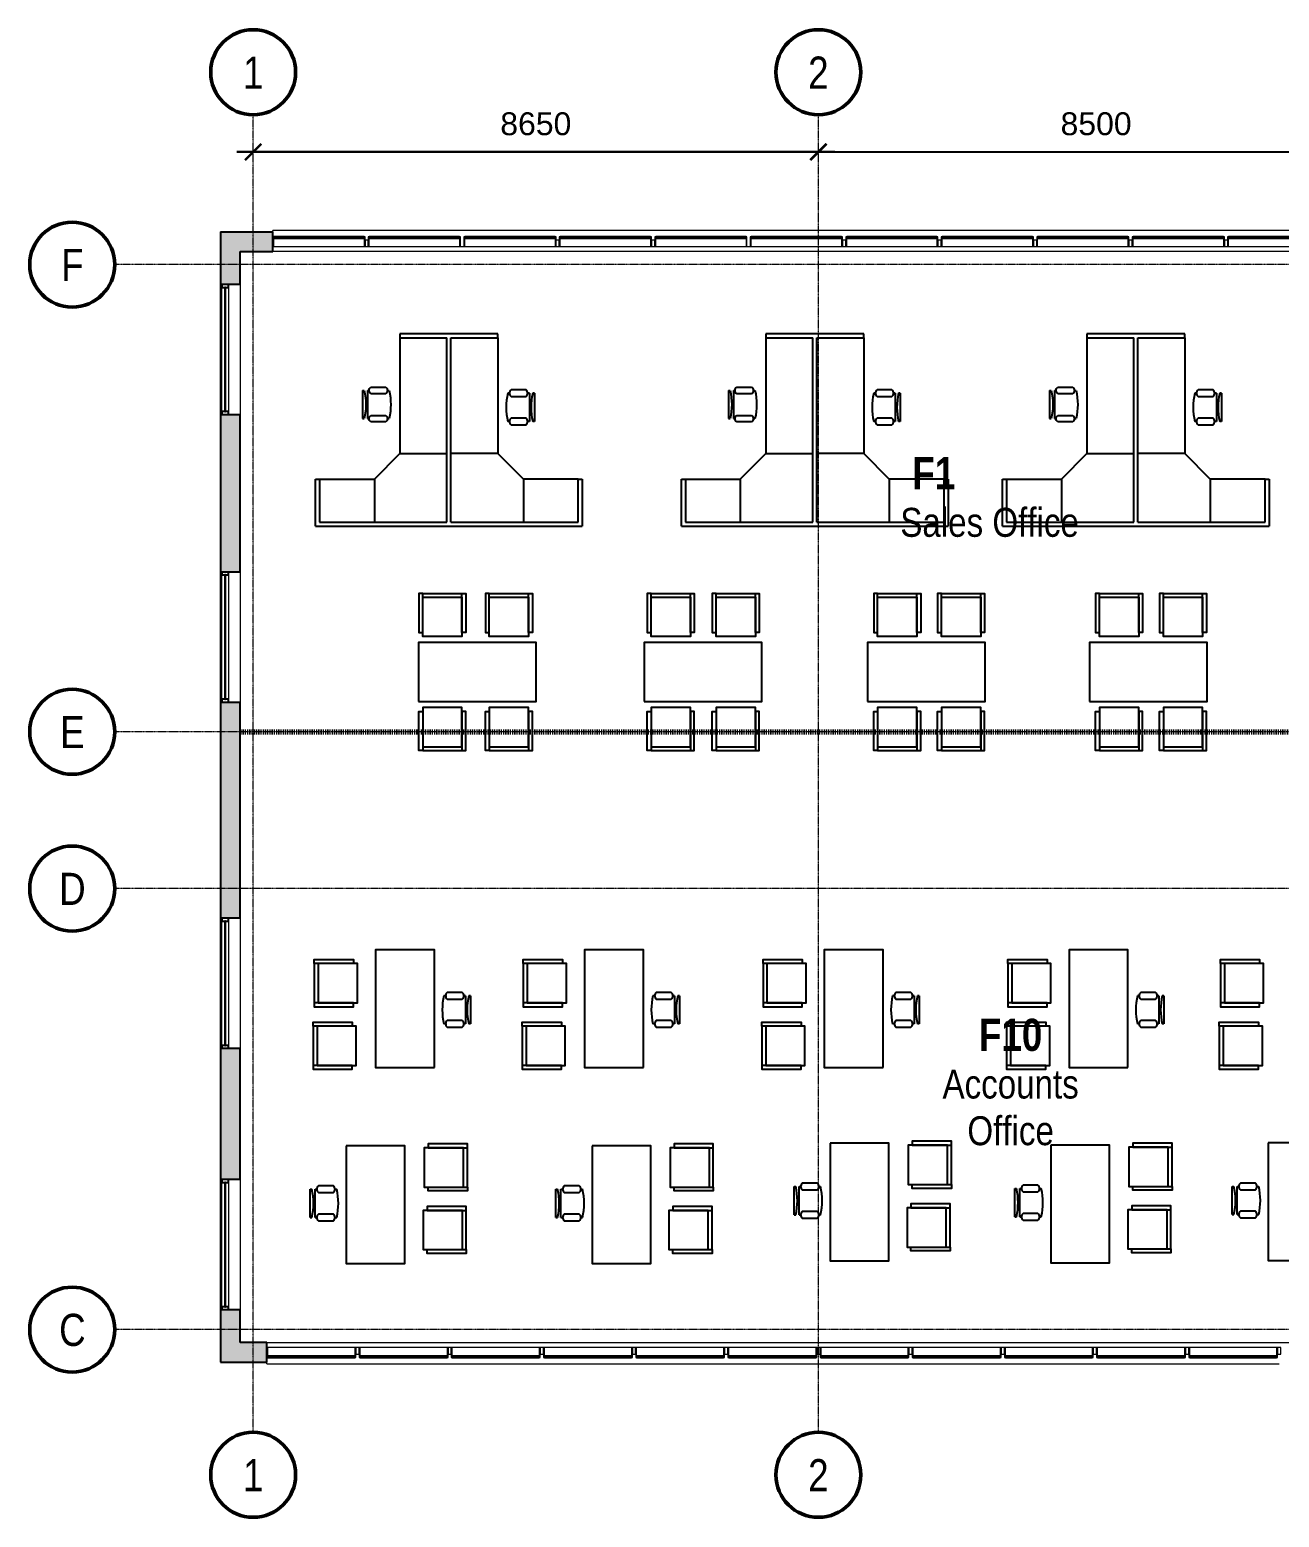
# Model space of a CAD drawing. Header units: millimetres. Extents: x -12924 to 29056, y -26186 to 10516.
# Drawn here: x -12924 to 6199, y -12251 to 10516 of the extents above; entities that cross this region are included whole.
import ezdxf

# ---------------------------------------------------------------- set-up
doc = ezdxf.new("R2010")
doc.units = ezdxf.units.MM
doc.linetypes.add('AEC_Dash 3mm', pattern=[6, 3, -3])
doc.linetypes.add('Grid Line', pattern=[21, 12, -3, 3, -3])
for name, color, linetype, lineweight in [('A-AREA', 32, 'AEC_Dash 3mm', 70), ('A-AREA-IDEN', 254, 'Continuous', 15), ('A-GLAZ', 4, 'Continuous', 15), ('A-GLAZ-CURT', 4, 'Continuous', 15), ('A-GLAZ-CWMG', 4, 'Continuous', 15), ('A-WALL', 113, 'Continuous', 15), ('A-WALL-PATT', 254, 'Continuous', 15), ('S-GRID', 7, 'Grid Line', 5), ('S-GRID-DIMS', 255, 'Continuous', 50), ('S-GRID-IDEN', 7, 'Continuous', 50)]:
    doc.layers.add(name, color=color, linetype=linetype, lineweight=lineweight)
doc.layers.add('Cubicles', color=132, linetype='Continuous')
doc.layers.add('Furniture', color=1, linetype='Continuous')
doc.styles.add('Arial', font='arial.ttf', dxfattribs={"height": 350})
doc.styles.add('Arial Narrow', font='ARIALN.TTF', dxfattribs={"height": 491.641337})
doc.styles.add('Arial Narrow_1', font='ARIALN.TTF', dxfattribs={"height": 442.477204})
doc.styles.add('Arial Narrow_B', font='ARIALNB.TTF', dxfattribs={"height": 491.564417})
doc.dimstyles.new('Grid Dimensions', dxfattribs={"dimtxt": 350, "dimasz": 250, "dimexe": 125, "dimexo": 350, "dimgap": 250, "dimtad": 1, "dimdec": 0, "dimzin": 0, "dimdsep": 46, "dimtxsty": 'Arial', "dimblk": 'ARCHTICK', "dimcen": 0.09, "dimdle": 250, "dimse1": 1, "dimse2": 1, "dimclrd": 1, "dimclre": 2, "dimadec": 0, "dimazin": 0, "dimtfac": 1, "dimtdec": 0, "dimtofl": 0, "dimtmove": 0, "dimatfit": 3, "dimfxl": 1, "dimtolj": 1, "dimtzin": 0, "dimarcsym": 0})

# ---------------------------------------------------------------- blocks, each defined once
blk = doc.blocks.new('Curtain Wall Panel - Plain - Curtain Wall Panel - Plain-238082-First Floor Plan')
at = {"layer": 'A-GLAZ-CURT', "lineweight": 20}
for p, q in [((-665, 75), (-680, 75)), ((-680, 75), (-680, -75)), ((-665, -75), (-665, 75)), ((665, 75), (665, -75)), ((680, 75), (665, 75)), ((680, -75), (680, 75)), ((-680, -75), (-665, -75)), ((665, -75), (680, -75))]:
    blk.add_line(p, q, dxfattribs=at)
at = {"layer": 'A-GLAZ-CURT', "lineweight": 25}
for p, q in [((665, 75), (-665, 75)), ((-665, 75), (-665, 55)), ((-665, 55), (665, 55)), ((665, 55), (665, 75))]:
    blk.add_line(p, q, dxfattribs=at)
at = {"layer": 'A-GLAZ-CURT'}
blk.add_line((-665, -75), (665, -75), dxfattribs=at)
blk = doc.blocks.new('Rectangular Mullion - 50 x 250mm-237902-First Floor Plan')
at = {"layer": 'A-GLAZ-CWMG'}
blk.add_line((7610, -9904), (9021, -9904), dxfattribs=at)
blk = doc.blocks.new('Rectangular Mullion - 50 x 100mm-227649-First Floor Plan')
at = {"layer": 'A-GLAZ-CWMG', "lineweight": 20}
for p, q in [((-25, 75), (25, 75)), ((-25, -25), (-25, 75)), ((25, 75), (25, -25)), ((25, -25), (-25, -25))]:
    blk.add_line(p, q, dxfattribs=at)
blk = doc.blocks.new('Rectangular Mullion - 50 x 250mm-237946-First Floor Plan')
at = {"layer": 'A-GLAZ-CWMG'}
for q in [(-9294, -9879), (-7908, -9904)]:
    blk.add_line((-9294, -9904), q, dxfattribs=at)
blk = doc.blocks.new('Curtain Wall Panel - Plain - Curtain Wall Panel - Plain-253106-First Floor Plan')
at = {"layer": 'A-GLAZ-CURT', "lineweight": 20}
for p, q in [((-691, 75), (-706, 75)), ((-706, 75), (-706, -75)), ((-691, -75), (-691, 75)), ((691, 75), (691, -75)), ((706, 75), (691, 75)), ((706, -75), (706, 75)), ((-706, -75), (-691, -75)), ((691, -75), (706, -75))]:
    blk.add_line(p, q, dxfattribs=at)
at = {"layer": 'A-GLAZ-CURT', "lineweight": 25}
for p, q in [((691, 75), (-691, 75)), ((-691, 75), (-691, 55)), ((-691, 55), (691, 55)), ((691, 55), (691, 75))]:
    blk.add_line(p, q, dxfattribs=at)
at = {"layer": 'A-GLAZ-CURT'}
blk.add_line((-691, -75), (691, -75), dxfattribs=at)
blk = doc.blocks.new('Rectangular Mullion - 50 x 250mm-253103-First Floor Plan')
at = {"layer": 'A-GLAZ-CWMG'}
for p in [(-9204, 7421), (-7768, 7446)]:
    blk.add_line(p, (-9204, 7446), dxfattribs=at)
blk = doc.blocks.new('Rectangular Mullion - 50 x 250mm-253104-First Floor Plan')
at = {"layer": 'A-GLAZ-CWMG'}
for p, q in [((-6307, 7446), (-7768, 7446)), ((-6307, 7196), (-6332, 7196))]:
    blk.add_line(p, q, dxfattribs=at)
blk = doc.blocks.new('Rectangular Mullion - 50 x 250mm-V6-First Floor Plan')
at = {"layer": 'A-GLAZ-CWMG'}
for p, q in [((-4845, 7446), (-6307, 7446)), ((-6282, 7196), (-6307, 7196))]:
    blk.add_line(p, q, dxfattribs=at)
blk = doc.blocks.new('Rectangular Mullion - 50 x 250mm-V7-First Floor Plan')
at = {"layer": 'A-GLAZ-CWMG'}
blk.add_line((-3384, 7446), (-4845, 7446), dxfattribs=at)
blk = doc.blocks.new('Concept Window - Concept Window-243760-First Floor Plan')
at = {"layer": 'A-GLAZ', "lineweight": 25}
for p, q in [((-860, 130), (-910, 130)), ((-910, 30), (-860, 30)), ((-860, 30), (-860, 130)), ((1040, 85), (-860, 85)), ((-860, 85), (-860, 75)), ((-860, 75), (1040, 75)), ((1090, 130), (1040, 130)), ((1040, 130), (1040, 30)), ((1040, 75), (1040, 85)), ((1040, 30), (1090, 30))]:
    blk.add_line(p, q, dxfattribs=at)
at = {"layer": 'A-GLAZ'}
for p, q in [((-860, 130), (1040, 130)), ((1040, 30), (-860, 30))]:
    blk.add_line(p, q, dxfattribs=at)
blk = doc.blocks.new('Grid - AEC-Grid_Head_Circle-202168-First Floor Plan')
at = {"layer": 'S-GRID-IDEN'}
blk.add_circle((0, 0), 6.5, dxfattribs=at)
blk = doc.blocks.new('_ArchTick')
at = {"color": 0, "linetype": 'ByBlock', "const_width": 0.15}
blk.add_lwpolyline([(-0.5, -0.5), (0.5, 0.5)], dxfattribs=at)
blk = doc.blocks.new('*D67')
at = {"layer": 'Defpoints', "color": 0, "transparency": 16777216}
for p in [(-9504, 9216), (-854, 9216), (-854, 8646)]:
    blk.add_point(p, dxfattribs=at)
at = {"layer": 'S-GRID-DIMS', "color": 1, "lineweight": 30, "transparency": 16777216}
blk.add_line((-9754, 8646), (-604, 8646), dxfattribs=at)
at = {"layer": 'S-GRID-DIMS', "color": 1, "lineweight": 30, "transparency": 16777216, "xscale": 250, "yscale": 250, "zscale": 250, "rotation": 180}
blk.add_blockref('_ArchTick', (-9504, 8646), dxfattribs=at)
at = {"layer": 'S-GRID-DIMS', "color": 1, "lineweight": 30, "transparency": 16777216, "xscale": 250, "yscale": 250, "zscale": 250}
blk.add_blockref('_ArchTick', (-854, 8646), dxfattribs=at)
at = {"layer": 'S-GRID-DIMS', "color": 0, "transparency": 16777216, "insert": (-5179, 9075), "char_height": 350, "attachment_point": 5, "style": 'Arial'}
blk.add_mtext('\\A1;8650', dxfattribs=at)
blk = doc.blocks.new('*D68')
at = {"layer": 'Defpoints', "color": 0, "transparency": 16777216}
for p in [(-854, 9216), (7646, 9216), (7646, 8646)]:
    blk.add_point(p, dxfattribs=at)
at = {"layer": 'S-GRID-DIMS', "color": 1, "lineweight": -2, "transparency": 16777216}
blk.add_line((-1104, 8646), (7896, 8646), dxfattribs=at)
at = {"layer": 'S-GRID-DIMS', "color": 1, "lineweight": -2, "transparency": 16777216, "xscale": 250, "yscale": 250, "zscale": 250, "rotation": 180}
blk.add_blockref('_ArchTick', (-854, 8646), dxfattribs=at)
at = {"layer": 'S-GRID-DIMS', "color": 1, "lineweight": -2, "transparency": 16777216, "xscale": 250, "yscale": 250, "zscale": 250}
blk.add_blockref('_ArchTick', (7646, 8646), dxfattribs=at)
at = {"layer": 'S-GRID-DIMS', "color": 0, "transparency": 16777216, "insert": (3396, 9075), "char_height": 350, "attachment_point": 5, "style": 'Arial'}
blk.add_mtext('\\A1;8500', dxfattribs=at)
blk = doc.blocks.new('Chair - Desk')
at = {"linetype": 'Continuous'}
for p, q in [((-8.5, 0), (-8.5, -1)), ((-8.5, 0), (8.5, 0)), ((8.5, 0), (8.5, -1)), ((-10.5, -5), (-10.5, -14)), ((-8.5, -3), (-8.5, -4)), ((-8.5, -3), (8.5, -3)), ((-6.5, -14), (-6.5, -5)), ((-2, -3), (-2, -1.9355)), ((2, -1.9576), (2, -3)), ((6.5, -5), (6.5, -14)), ((8.5, -3), (8.5, -4)), ((10.5, -14), (10.5, -5)), ((-8.5, -15), (-8.5, -16)), ((8.5, -15), (8.5, -16))]:
    blk.add_line(p, q, dxfattribs=at)
for centre, radius, start, end in [((-8.5, -6.5), 2.5, 36.8699, 143.1301), ((0, 34.625), 36.625, 256.5803, 283.4197), ((8.5, -6.5), 2.5, 36.8699, 143.1301), ((-8.5, -12.5), 2.5, 216.8699, 323.1301), ((0, 19.625), 36.625, 256.5803, 283.4197), ((8.5, -12.5), 2.5, 216.8699, 323.1301)]:
    blk.add_arc(centre, radius, start, end, dxfattribs=at)
blk = doc.blocks.new('CUBICLE')
at = {"layer": 'Cubicles'}
for p, q in [((2722, 2940), (1222, 2940)), ((1222, 2940), (1222, 2880)), ((1222, 2880), (1222, 1110)), ((1222, 2880), (1942, 2880)), ((1942, 60), (1942, 2880)), ((2002, 60), (2002, 2880)), ((2002, 2880), (2722, 2880)), ((2722, 2880), (2722, 2940)), ((2722, 2880), (2722, 1110)), ((832, 720), (1222, 1110)), ((1222, 1110), (1942, 1110)), ((2722, 1110), (2002, 1110)), ((3112, 720), (2722, 1110)), ((-68, 0), (-68, 720)), ((-68, 720), (-8, 720)), ((-8, 720), (-8, 60)), ((-8, 720), (832, 720)), ((832, 720), (832, 60)), ((3112, 720), (3112, 60)), ((3952, 720), (3112, 720)), ((3952, 60), (3952, 720)), ((3952, 720), (4012, 720)), ((4012, 720), (4012, 0)), ((-68, 0), (4012, 0)), ((-8, 60), (1942, 60)), ((2002, 60), (3952, 60))]:
    blk.add_line(p, q, dxfattribs=at)
blk = doc.blocks.new('CHAIR')
at = {"layer": 'Furniture'}
blk.add_line((48, -12), (648, -12), dxfattribs=at)
for points in [[(48, -12), (-12, -12), (-12, 588), (48, 588)], [(48, 48), (648, 48), (648, 648), (48, 648)], [(648, -12), (708, -12), (708, 588), (648, 588)]]:
    blk.add_lwpolyline(points, close=True, dxfattribs=at)
blk = doc.blocks.new('DESK')
at = {"layer": 'Furniture'}
blk.add_lwpolyline([(-57, -885), (1743, -885), (1743, 15), (-57, 15)], close=True, dxfattribs=at)

msp = doc.modelspace()

# ---------------------------------------------------------------- hatches: boundary and pattern name
at = {"layer": 'A-WALL-PATT'}
h = msp.add_hatch(color=256, dxfattribs=at)
h.paths.add_polyline_path([(24995.5, 7121.2), (25295.5, 7121.2), (25295.5, 7421.2), (24495.5, 7421.2), (24495.5, 7121.2)], flags=0)
h.paths.add_polyline_path([(20420.5, 7121.2), (21070.5, 7121.2), (21070.5, 7421.2), (20370.5, 7421.2), (20370.5, 7121.2)], flags=0)
h.paths.add_polyline_path([(11870.5, 7121.2), (11870.5, 7421.2), (11205.5, 7421.2), (11205.5, 7121.2), (11720.5, 7121.2)], flags=0)
h.paths.add_polyline_path([(-9704.5, 7121.2), (-9204.5, 7121.2), (-9204.5, 7421.2), (-10004.5, 7421.2), (-10004.5, 7121.2)], flags=0)
h = msp.add_hatch(color=256, dxfattribs=at)
h.paths.add_polyline_path([(-10004.5, -9578.8), (-9704.5, -9578.8), (-9704.5, -9078.8), (-10004.5, -9078.8)], flags=0)
h.paths.add_polyline_path([(-10004.5, -7078.8), (-9704.5, -7078.8), (-9704.5, -5078.8), (-10004.5, -5078.8)], flags=0)
h.paths.add_polyline_path([(-9704.5, -3078.8), (-9704.5, 221.2), (-10004.5, 221.2), (-10004.5, -3078.8)], flags=0)
h.paths.add_polyline_path([(-10004.5, 2221.2), (-9704.5, 2221.2), (-9704.5, 4621.2), (-10004.5, 4621.2), (-10004.5, 2258.1)], flags=0)
h.paths.add_polyline_path([(-9704.5, 6621.2), (-9704.5, 7121.2), (-10004.5, 7121.2), (-10004.5, 6621.2)], flags=0)
h = msp.add_hatch(color=256, dxfattribs=at)
h.paths.add_polyline_path([(11003.6, -9878.8), (11295.5, -9878.8), (11295.5, -9578.8), (10406.2, -9578.8), (10406.2, -9878.8), (10995.5, -9878.8)], flags=0)
h.paths.add_polyline_path([(-9293.8, -9878.8), (-9293.8, -9578.8), (-10004.5, -9578.8), (-10004.5, -9878.8)], flags=0)

# ---------------------------------------------------------------- linework, layer by layer
at = {"layer": 'A-AREA'}
msp.add_line((-9704.5, -228.8), (11720.5, -228.8), dxfattribs=at)
at = {"layer": 'A-WALL', "lineweight": 25}
for p, q in [((-10004.5, 7421.2), (-9204.5, 7421.2)), ((-10004.5, 7421.2), (-10004.5, 6621.2)), ((-9204.5, 7121.2), (-9204.5, 7421.2)), ((-9704.5, 7121.2), (-9204.5, 7121.2)), ((-9704.5, 6621.2), (-9704.5, 7121.2)), ((-10004.5, 6621.2), (-9704.5, 6621.2)), ((-9704.5, 4621.2), (-10004.5, 4621.2)), ((-10004.5, 4621.2), (-10004.5, 2221.2)), ((-9704.5, 2221.2), (-9704.5, 4621.2)), ((-10004.5, 2221.2), (-9704.5, 2221.2)), ((-9704.5, 221.2), (-10004.5, 221.2)), ((-10004.5, 221.2), (-10004.5, -3078.8)), ((-9704.5, -3078.8), (-9704.5, 221.2)), ((-10004.5, -3078.8), (-9704.5, -3078.8)), ((-9704.5, -5078.8), (-10004.5, -5078.8)), ((-10004.5, -5078.8), (-10004.5, -7078.8)), ((-9704.5, -7078.8), (-9704.5, -5078.8)), ((-10004.5, -7078.8), (-9704.5, -7078.8)), ((-9704.5, -9078.8), (-10004.5, -9078.8)), ((-10004.5, -9078.8), (-10004.5, -9878.8)), ((-9704.5, -9578.8), (-9704.5, -9078.8)), ((-9293.8, -9578.8), (-9704.5, -9578.8)), ((-9293.8, -9878.8), (-9293.8, -9578.8)), ((-10004.5, -9878.8), (-9293.8, -9878.8))]:
    msp.add_line(p, q, dxfattribs=at)
at = {"layer": 'A-WALL'}
for p, q in [((11205.5, 7121.2), (-9204.5, 7121.2)), ((-10004.5, 4621.2), (-10004.5, 6621.2)), ((-9704.5, 6621.2), (-9704.5, 4621.2)), ((-10004.5, 221.2), (-10004.5, 2221.2)), ((-9704.5, 2221.2), (-9704.5, 221.2)), ((-10004.5, -5078.8), (-10004.5, -3078.8)), ((-9704.5, -3078.8), (-9704.5, -5078.8)), ((-10004.5, -9078.8), (-10004.5, -7078.8)), ((-9704.5, -7078.8), (-9704.5, -9078.8)), ((-9293.8, -9578.8), (10406.2, -9578.8))]:
    msp.add_line(p, q, dxfattribs=at)
at = {"layer": 'S-GRID', "linetype": 'Grid Line'}
for p, q in [((-9504.5, -10951.1), (-9504.5, 9216.1)), ((-854.5, -10951.1), (-854.5, 9216.1)), ((27756.4, 6921.2), (-11624.2, 6921.2)), ((27756.4, -228.8), (-11624.2, -228.8)), ((27756.4, -2628.8), (-11624.2, -2628.8)), ((27756.4, -9378.8), (-11624.2, -9378.8))]:
    msp.add_line(p, q, dxfattribs=at)

# ---------------------------------------------------------------- block references
at = {"ltscale": 50}
for name, p in [('CUBICLE', (-8481.6, 2919.7)), ('CUBICLE', (-2882.3, 2919.7)), ('CUBICLE', (2032.3, 2919.7)), ('DESK', (-6915.3, 1120.7)), ('DESK', (-3464.5, 1120.7)), ('DESK', (-44.7, 1120.7)), ('DESK', (3350.9, 1120.7)), ('CHAIR', (-6957.8, -505)), ('CHAIR', (-5939, -505)), ('CHAIR', (-3461.7, -505)), ('CHAIR', (-2467.3, -505)), ('CHAIR', (4.7, -505)), ('CHAIR', (981.6, -505)), ('CHAIR', (3400.4, -505)), ('CHAIR', (4377.2, -505))]:
    msp.add_blockref(name, p, dxfattribs=at)
at = {"ltscale": 50, "yscale": 25.4, "zscale": 25.4}
for p, xscale, rotation in [((-7830.8, 4779.5), -25.4, 90), ((-2231.5, 4779.5), -25.4, 90), ((2683.1, 4779.5), -25.4, 90), ((-5200.9, 4736.7), 25.4, 270), ((398.5, 4736.7), 25.4, 270), ((5313, 4736.7), 25.4, 270), ((-6179.4, -4485), 25.4, 270), ((-2980.4, -4485), 25.4, 270), ((688.1, -4485), 25.4, 270), ((4434.6, -4485), 25.4, 270), ((-8632.9, -7446.5), 25.4, 89.99999999999999), ((-4870.6, -7446.5), 25.4, 89.99999999999999), ((-1227.2, -7406.9), 25.4, 89.99999999999999), ((2151.2, -7436), 25.4, 89.99999999999999), ((5477.9, -7402.7), 25.4, 89.99999999999999)]:
    msp.add_blockref('Chair - Desk', p, dxfattribs=dict(at, xscale=xscale, rotation=rotation))
at = {"ltscale": 50, "xscale": -1, "rotation": 180}
for p in [(-6957.8, 1877), (-5939, 1877), (-3461.7, 1877), (-2467.3, 1877), (4.7, 1877), (981.6, 1877), (3400.4, 1877), (4377.2, 1877)]:
    msp.add_blockref('CHAIR', p, dxfattribs=at)
at = {"ltscale": 50}
for name, p, rotation in [('DESK', (-7616.2, -5308.5), 90), ('DESK', (-4417.2, -5308.5), 90), ('DESK', (-748.7, -5308.5), 90), ('DESK', (2997.8, -5308.5), 90), ('CHAIR', (-8557.4, -3728.5), 270), ('CHAIR', (-5358.3, -3728.5), 270), ('CHAIR', (-1689.8, -3728.5), 270), ('CHAIR', (2056.7, -3728.5), 270), ('CHAIR', (5311.3, -3728.5), 270), ('CHAIR', (-8575.2, -4686.7), 270), ('CHAIR', (-5376.1, -4686.7), 270), ('CHAIR', (-1707.7, -4686.7), 270), ('CHAIR', (2038.8, -4686.7), 270), ('CHAIR', (5293.4, -4686.7), 270), ('DESK', (-7196.1, -6623), 270), ('CHAIR', (-6237.2, -7244.8), 89.99999999999999), ('DESK', (-3433.9, -6623), 270), ('CHAIR', (-2474.9, -7244.8), 89.99999999999999), ('DESK', (209.6, -6583.4), 270), ('CHAIR', (1168.6, -7205.2), 89.99999999999999), ('DESK', (3588, -6612.5), 270), ('CHAIR', (4547, -7234.2), 89.99999999999999), ('DESK', (6914.7, -6579.2), 270), ('CHAIR', (-6255, -8203), 89.99999999999999), ('CHAIR', (-2492.7, -8203), 89.99999999999999), ('CHAIR', (1150.8, -8163.4), 89.99999999999999), ('CHAIR', (4529.2, -8192.5), 89.99999999999999)]:
    msp.add_blockref(name, p, dxfattribs=dict(at, rotation=rotation))
at = {"layer": 'A-GLAZ', "rotation": 89.99999999999991}
for p in [(-9854.5, 5531.2), (-9854.5, 1131.2), (-9854.5, -4168.8), (-9854.5, -8168.8)]:
    msp.add_blockref('Concept Window - Concept Window-243760-First Floor Plan', p, dxfattribs=at)
at = {"layer": 'A-GLAZ-CURT'}
for p in [(-8498.8, 7271.2), (-7037.3, 7271.2), (-5575.9, 7271.2), (-4114.5, 7271.2), (-2653.1, 7271.2), (-1191.6, 7271.2), (269.8, 7271.2), (1731.2, 7271.2), (3192.7, 7271.2), (4654.1, 7271.2), (6115.5, 7271.2)]:
    msp.add_blockref('Curtain Wall Panel - Plain - Curtain Wall Panel - Plain-253106-First Floor Plan', p, dxfattribs=at)
at = {"layer": 'A-GLAZ-CURT', "rotation": 180}
for p in [(-8613.4, -9728.8), (-7202.7, -9728.8), (-5792, -9728.8), (-4381.3, -9728.8), (-2970.6, -9728.8), (-1559.8, -9728.8), (-149.1, -9728.8), (1261.6, -9728.8), (2672.3, -9728.8), (4083, -9728.8), (5493.7, -9728.8)]:
    msp.add_blockref('Curtain Wall Panel - Plain - Curtain Wall Panel - Plain-238082-First Floor Plan', p, dxfattribs=at)
at = {"layer": 'A-GLAZ-CWMG'}
for name, p in [('Rectangular Mullion - 50 x 250mm-253103-First Floor Plan', (0, 0)), ('Rectangular Mullion - 50 x 250mm-253104-First Floor Plan', (0, 0)), ('Rectangular Mullion - 50 x 250mm-V6-First Floor Plan', (0, 0)), ('Rectangular Mullion - 50 x 250mm-V7-First Floor Plan', (0, 0)), ('Rectangular Mullion - 50 x 250mm-253104-First Floor Plan', (4384.3, 0)), ('Rectangular Mullion - 50 x 250mm-V6-First Floor Plan', (4384.3, 0)), ('Rectangular Mullion - 50 x 250mm-V7-First Floor Plan', (4384.3, 0)), ('Rectangular Mullion - 50 x 250mm-V7-First Floor Plan', (5845.7, 0)), ('Rectangular Mullion - 50 x 250mm-V7-First Floor Plan', (7307.1, 0)), ('Rectangular Mullion - 50 x 250mm-V7-First Floor Plan', (8768.6, 0)), ('Rectangular Mullion - 50 x 250mm-V7-First Floor Plan', (10230, 0)), ('Rectangular Mullion - 50 x 250mm-237946-First Floor Plan', (0, 0)), ('Rectangular Mullion - 50 x 250mm-237902-First Floor Plan', (-15517.9, 0)), ('Rectangular Mullion - 50 x 250mm-237902-First Floor Plan', (-14107.1, 0)), ('Rectangular Mullion - 50 x 250mm-237902-First Floor Plan', (-12696.4, 0)), ('Rectangular Mullion - 50 x 250mm-237902-First Floor Plan', (-11285.7, 0)), ('Rectangular Mullion - 50 x 250mm-237902-First Floor Plan', (-9875, 0)), ('Rectangular Mullion - 50 x 250mm-237902-First Floor Plan', (-8464.3, 0)), ('Rectangular Mullion - 50 x 250mm-237902-First Floor Plan', (-7053.6, 0)), ('Rectangular Mullion - 50 x 250mm-237902-First Floor Plan', (-5642.9, 0)), ('Rectangular Mullion - 50 x 250mm-237902-First Floor Plan', (-4232.1, 0)), ('Rectangular Mullion - 50 x 250mm-237902-First Floor Plan', (-2821.4, 0))]:
    msp.add_blockref(name, p, dxfattribs=at)
at = {"layer": 'A-GLAZ-CWMG', "extrusion": (0, 0, -1), "rotation": 180}
for p in [(7768.1, 7271.2), (4845.2, 7271.2), (3383.8, 7271.2), (460.9, 7271.2), (-1000.5, 7271.2), (-2461.9, 7271.2), (-3923.4, 7271.2), (-5384.8, 7271.2)]:
    msp.add_blockref('Rectangular Mullion - 50 x 100mm-227649-First Floor Plan', p, dxfattribs=at)
at = {"layer": 'A-GLAZ-CWMG', "extrusion": (0, 0, -1)}
for p in [(7908.1, -9728.8), (6497.3, -9728.8), (5086.6, -9728.8), (3675.9, -9728.8), (2265.2, -9728.8), (854.5, -9728.8), (-556.2, -9728.8), (-1966.9, -9728.8), (-3377.7, -9728.8), (-4788.4, -9728.8), (-6199.1, -9728.8)]:
    msp.add_blockref('Rectangular Mullion - 50 x 100mm-227649-First Floor Plan', p, dxfattribs=at)
at = {"layer": 'S-GRID-IDEN', "xscale": 99.99999999999993, "yscale": 99.99999999999993, "zscale": 99.99999999999993}
for p in [(-9504.5, 9866.1), (-854.5, 9866.1), (-9504.5, -11601.1), (-854.5, -11601.1)]:
    msp.add_blockref('Grid - AEC-Grid_Head_Circle-202168-First Floor Plan', p, dxfattribs=at)
for p, rotation in [((-12274.2, 6921.2), 89.99999999999993), ((-12274.2, -228.8), 89.99999999999993), ((-12274.2, -2628.8), 89.9999999999999), ((-12274.2, -9378.8), 89.99999999999982)]:
    msp.add_blockref('Grid - AEC-Grid_Head_Circle-202168-First Floor Plan', p, dxfattribs=dict(at, rotation=rotation))

# ---------------------------------------------------------------- texts
at = {"layer": 'A-AREA-IDEN', "lineweight": 5, "attachment_point": 2}
for s, insert, char_height, width, line_spacing_factor, style in [('F1', (911.8, 3975.6), 491.56, 786, 0.968724, 'Arial Narrow_B'), ('Sales Office', (1766.2, 3197.9), 442.477, 3255.88, 0.968573, 'Arial Narrow_1'), ('F10', (2088, -4621.7), 491.56, 1158, 0.968724, 'Arial Narrow_B'), ('Accounts\\POffice', (2088, -5399.4), 442.48, 2483.756, 0.968573, 'Arial Narrow_1')]:
    msp.add_mtext(s, dxfattribs=dict(at, insert=insert, char_height=char_height, width=width, line_spacing_factor=line_spacing_factor, style=style))
at = {"layer": 'S-GRID-IDEN', "lineweight": 5, "char_height": 491.6, "attachment_point": 2, "line_spacing_factor": 0.968573, "style": 'Arial Narrow'}
for s, insert, width in [('1', (-9504.6, 10105.2), 372), ('2', (-854.6, 10105.2), 372), ('F', (-12271.6, 7162.7), 414), ('E', (-12271.6, 12.7), 450), ('D', (-12271.6, -2387.3), 486), ('C', (-12271.6, -9137.3), 486), ('1', (-9504.6, -11362), 372), ('2', (-854.6, -11362), 372)]:
    msp.add_mtext(s, dxfattribs=dict(at, insert=insert, width=width))

# ---------------------------------------------------------------- dimensions: what is measured, and where the dimension line sits
at = {"layer": 'S-GRID-DIMS'}
for base, p1, p2, override, picture, middle in [((-854.5, 8646.4), (-9504.5, 9216.1), (-854.5, 9216.1), {"dimclrd": 1, "dimlwd": 30}, '*D67', (-5179.5, 9075.1)), ((7645.5, 8646.4), (-854.5, 9216.1), (7645.5, 9216.1), {"dimtmove": 1}, '*D68', (3395.5, 9075.1))]:
    dim = msp.add_linear_dim(base=base, p1=p1, p2=p2, dimstyle='Grid Dimensions', override=override, dxfattribs=at)
    dim.commit()
    dim.dimension.update_dxf_attribs({"geometry": picture, "text_midpoint": middle})

doc.saveas('drawing.dxf')
